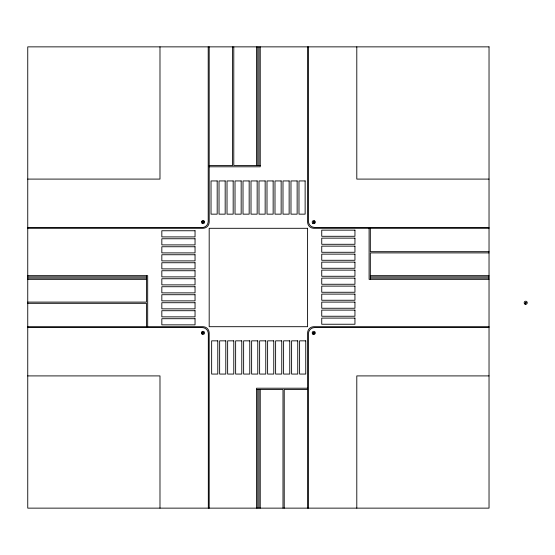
<?xml version="1.0" encoding="UTF-8"?>
<svg xmlns="http://www.w3.org/2000/svg" width="555" height="555" viewBox="0 0 555 555"><rect width="100%" height="100%" fill="white"/><g stroke="black" fill="none" stroke-linecap="round" stroke-linejoin="round"><path stroke-width="0.83" d="M314.192 222.264L313.298 222.264L314.068 221.82M202.804 221.75L202.915 222.59L203.435 221.917M525.71 303.21C526.757 301.601 524.232 302.884 525.71 304.286M209.186 165.563L232.559 165.563L232.559 46.863M260.233 165.563L233.787 165.563L233.787 46.863M209.186 166.791L260.233 166.791L260.233 46.863M27.75 179.092L159.986 179.092L159.986 46.863M489.031 179.092L356.796 179.092L356.796 46.863M202.298 221.528L203.775 221.528M489.031 227.425L314.616 227.425A6.154 6.154 0 0 1 308.462 221.278L308.462 46.863M27.75 227.55L202.062 227.55A6.154 6.154 0 0 0 208.208 221.396L208.208 46.863M27.75 228.299L203.04 228.299A6.154 6.154 0 0 0 209.186 222.146L209.186 46.863M489.031 228.299L313.741 228.299A6.154 6.154 0 0 1 307.595 222.146L307.595 46.863M489.031 251.672L370.331 251.672L370.331 228.299M489.031 252.9L370.331 252.9L370.331 279.345M27.75 275.655L147.685 275.655L147.685 326.701M370.331 275.655L489.031 275.655M27.75 276.883L146.451 276.883M370.331 276.883L489.031 276.883M27.75 278.117L146.451 278.117M370.331 278.117L489.031 278.117M27.75 279.345L146.451 279.345M489.031 279.345L369.096 279.345L369.096 228.299M27.75 302.1L146.451 302.1L146.451 275.655M27.75 303.328L146.451 303.328L146.451 326.701M27.75 326.701L203.04 326.701A6.154 6.154 0 0 1 209.186 332.854L209.186 508.137M489.031 326.701L313.741 326.701A6.154 6.154 0 0 0 307.595 332.854L307.595 508.137M27.75 327.575L202.166 327.575A6.154 6.154 0 0 1 208.319 333.721L208.319 508.137M489.031 327.575L314.616 327.575A6.154 6.154 0 0 0 308.462 333.721L308.462 508.137M313.006 333.472L314.484 333.472M27.75 375.908L159.986 375.908L159.986 508.137M489.031 375.908L356.796 375.908L356.796 508.137M307.595 388.209L256.542 388.209L256.542 508.137M256.542 389.437L282.995 389.437L282.995 508.137M307.595 389.437L284.222 389.437L284.222 508.137M314.359 221.41L314.359 222.881M260.233 389.437L260.233 508.137M259.005 46.863L259.005 165.563M259.005 389.437L259.005 508.137M257.777 46.863L257.777 165.563M257.777 389.437L257.777 508.137M256.542 46.863L256.542 165.563M202.422 332.119L202.422 333.59M202.742 222.069L203.331 222.229L202.742 222.069M202.589 332.736C203.158 334.498 203.963 331.488 202.589 332.736M202.742 332.771L203.331 332.931L202.769 332.702M313.45 222.069L314.04 222.229L313.45 222.069M313.298 332.736C313.866 334.498 314.671 331.488 313.298 332.736M313.45 332.771L314.012 333.007L313.478 332.702M525.418 302.669L526.008 302.829L525.418 302.669M489.031 46.863L27.75 46.863L27.75 508.137L489.031 508.137L489.031 46.863M217.185 180.937L211.032 180.937L211.032 214.154L217.185 214.154L217.185 180.937M225.177 180.937L219.031 180.937L219.031 214.154L225.177 214.154L225.177 180.937M233.176 180.937L227.023 180.937L227.023 214.154L233.176 214.154L233.176 180.937M241.168 180.937L235.022 180.937L235.022 214.154L241.168 214.154L241.168 180.937M249.167 180.937L243.014 180.937L243.014 214.154L249.167 214.154L249.167 180.937M257.159 180.937L251.013 180.937L251.013 214.154L257.159 214.154L257.159 180.937M265.158 180.937L259.005 180.937L259.005 214.154L265.158 214.154L265.158 180.937M273.15 180.937L267.004 180.937L267.004 214.154L273.15 214.154L273.15 180.937M281.149 180.937L274.996 180.937L274.996 214.154L281.149 214.154L281.149 180.937M289.141 180.937L282.995 180.937L282.995 214.154L289.141 214.154L289.141 180.937M297.14 180.937L290.986 180.937L290.986 214.154L297.14 214.154L297.14 180.937M305.132 180.937L298.985 180.937L298.985 214.154L305.132 214.154L305.132 180.937M203.963 221.223L202.117 221.223L202.117 221.84L203.963 221.84L203.963 221.223M314.664 221.223L314.054 221.223L314.054 223.068L314.664 223.068L314.664 221.223M307.595 228.299L209.186 228.299L209.186 326.701L307.595 326.701L307.595 228.299M354.95 230.145L321.74 230.145L321.74 236.291L354.95 236.291L354.95 230.145M195.041 230.755L161.831 230.755L161.831 236.909L195.041 236.909L195.041 230.755M354.95 238.137L321.74 238.137L321.74 244.29L354.95 244.29L354.95 238.137M195.041 238.754L161.831 238.754L161.831 244.901L195.041 244.901L195.041 238.754M354.95 246.136L321.74 246.136L321.74 252.282L354.95 252.282L354.95 246.136M195.041 246.746L161.831 246.746L161.831 252.9L195.041 252.9L195.041 246.746M354.95 254.128L321.74 254.128L321.74 260.281L354.95 260.281L354.95 254.128M195.041 254.745L161.831 254.745L161.831 260.892L195.041 260.892L195.041 254.745M354.95 262.126L321.74 262.126L321.74 268.273L354.95 268.273L354.95 262.126M195.041 262.737L161.831 262.737L161.831 268.891L195.041 268.891L195.041 262.737M354.95 270.118L321.74 270.118L321.74 276.272L354.95 276.272L354.95 270.118M195.041 270.736L161.831 270.736L161.831 276.883L195.041 276.883L195.041 270.736M354.95 278.117L321.74 278.117L321.74 284.264L354.95 284.264L354.95 278.117M195.041 278.728L161.831 278.728L161.831 284.881L195.041 284.881L195.041 278.728M354.95 286.109L321.74 286.109L321.74 292.263L354.95 292.263L354.95 286.109M195.041 286.727L161.831 286.727L161.831 292.874L195.041 292.874L195.041 286.727M354.95 294.108L321.74 294.108L321.74 300.255L354.95 300.255L354.95 294.108M195.041 294.719L161.831 294.719L161.831 300.872L195.041 300.872L195.041 294.719M354.95 302.1L321.74 302.1L321.74 308.254L354.95 308.254L354.95 302.1M195.041 302.718L161.831 302.718L161.831 308.864L195.041 308.864L195.041 302.718M354.95 310.099L321.74 310.099L321.74 316.246L354.95 316.246L354.95 310.099M195.041 310.71L161.831 310.71L161.831 316.863L195.041 316.863L195.041 310.71M354.95 318.091L321.74 318.091L321.74 324.245L354.95 324.245L354.95 318.091M195.041 318.709L161.831 318.709L161.831 324.855L195.041 324.855L195.041 318.709M202.728 331.932L202.117 331.932L202.117 333.777L202.728 333.777L202.728 331.932M314.664 333.16L312.819 333.16L312.819 333.777L314.664 333.777L314.664 333.16M217.796 340.846L211.649 340.846L211.649 374.063L217.796 374.063L217.796 340.846M225.795 340.846L219.641 340.846L219.641 374.063L225.795 374.063L225.795 340.846M233.787 340.846L227.64 340.846L227.64 374.063L233.787 374.063L233.787 340.846M241.786 340.846L235.632 340.846L235.632 374.063L241.786 374.063L241.786 340.846M249.778 340.846L243.631 340.846L243.631 374.063L249.778 374.063L249.778 340.846M257.777 340.846L251.623 340.846L251.623 374.063L257.777 374.063L257.777 340.846M265.769 340.846L259.622 340.846L259.622 374.063L265.769 374.063L265.769 340.846M273.768 340.846L267.614 340.846L267.614 374.063L273.768 374.063L273.768 340.846M281.76 340.846L275.613 340.846L275.613 374.063L281.76 374.063L281.76 340.846M289.759 340.846L283.605 340.846L283.605 374.063L289.759 374.063L289.759 340.846M297.751 340.846L291.604 340.846L291.604 374.063L297.751 374.063L297.751 340.846M305.75 340.846L299.596 340.846L299.596 374.063L305.75 374.063L305.75 340.846M312.978 334.186A1.54 1.54 0 0 0 315.282 332.854A1.54 1.54 0 0 0 312.978 331.522A1.54 1.54 0 0 0 312.978 334.186M201.951 333.943A1.54 1.54 0 0 0 204.524 333.25A1.54 1.54 0 0 0 202.637 331.37A1.54 1.54 0 0 0 201.951 333.943M312.659 223.235A1.54 1.54 0 0 0 315.226 222.541A1.54 1.54 0 0 0 313.346 220.661A1.54 1.54 0 0 0 312.659 223.235M202.27 223.478A1.54 1.54 0 0 0 204.573 222.146A1.54 1.54 0 0 0 202.27 220.814A1.54 1.54 0 0 0 202.27 223.478M524.947 304.078A1.54 1.54 0 0 0 527.25 302.746A1.54 1.54 0 0 0 524.947 301.414A1.54 1.54 0 0 0 524.947 304.078"/></g></svg>
